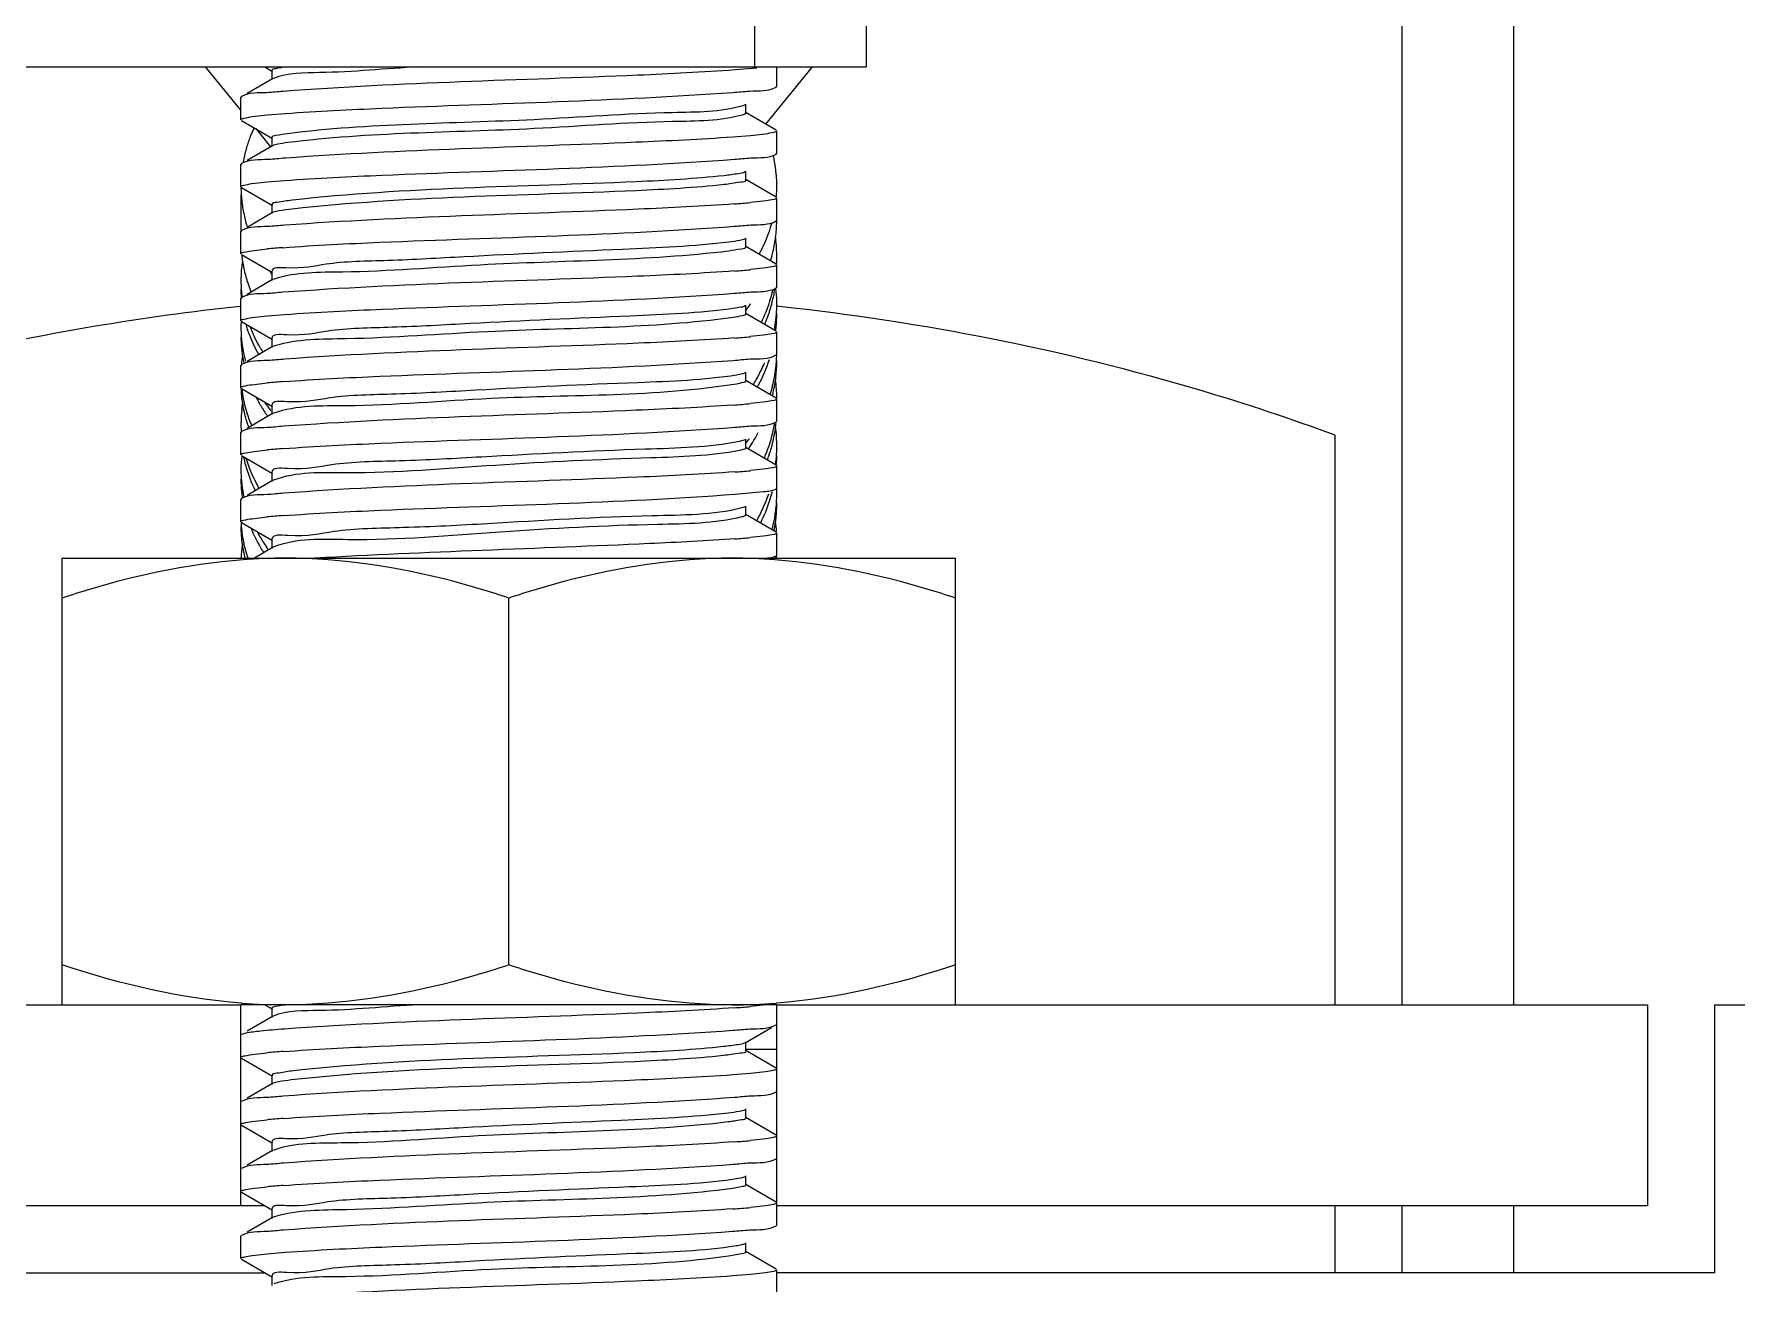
# Model space of a CAD drawing. Extents: x 921423 to 1291758, y 534425 to 1049953.
# Drawn here: x 1129903.1 to 1130076.7, y 865291.4 to 865418.9 of the extents above; entities that cross this region are included whole.
import ezdxf

# ---------------------------------------------------------------- set-up
doc = ezdxf.new("R2010")
doc.units = 0
doc.header["$LTSCALE"] = 1000
doc.header["$MEASUREMENT"] = 0
doc.layers.add('02___PRT_ALL_AXES', color=7, linetype='Continuous')
doc.layers.add('03___PRT_ALL_CURVES', color=7, linetype='Continuous')

msp = doc.modelspace()

# ---------------------------------------------------------------- linework, layer by layer
at = {"color": 7, "linetype": 'Continuous'}
for p, q in [((1130042.54, 865319.91), (1130042.54, 866811.12)), ((1130053.92, 866719.49), (1130053.92, 865319.91)), ((1129976.51, 866690.45), (1129976.51, 865415.53)), ((1129987.9, 866690.45), (1129987.9, 865415.53)), ((1129783, 865415.53), (1129987.9, 865415.53)), ((1129920.52, 865415.53), (1129924.15, 865411.08)), ((1129926.59, 865415.53), (1129927.38, 865415.07)), ((1129927.31, 865415.15), (1129927.31, 865414.24)), ((1129976.76, 865415.41), (1129974.53, 865415.22)), ((1129977.66, 865409.7), (1129982.42, 865415.53)), ((1129978.79, 865413.56), (1129978.79, 865415.53)), ((1129927.38, 865414.33), (1129924.79, 865412.83)), ((1129927.46, 865414.36), (1129927.38, 865414.33)), ((1129978.73, 865413.48), (1129978.79, 865413.56)), ((1129924.22, 865412.5), (1129924.15, 865412.42)), ((1129924.15, 865410.14), (1129924.15, 865412.42)), ((1129975.56, 865411.65), (1129975.36, 865411.57)), ((1129975.64, 865410.83), (1129975.64, 865411.74)), ((1129924.22, 865410.07), (1129927.38, 865408.24)), ((1129925.3, 865410.46), (1129926.82, 865410.63)), ((1129926.82, 865410.63), (1129928.68, 865410.78)), ((1129978.73, 865409.08), (1129975.56, 865410.91)), ((1129925.66, 865409.24), (1129927.17, 865407.38)), ((1129927.31, 865408.32), (1129927.31, 865407.41)), ((1129976.12, 865408.52), (1129974.29, 865408.37)), ((1129977.65, 865408.69), (1129976.12, 865408.52)), ((1129978.79, 865406.73), (1129978.79, 865409.01)), ((1129927.38, 865407.5), (1129924.79, 865406)), ((1129978.73, 865406.65), (1129978.79, 865406.73)), ((1129924.22, 865405.67), (1129924.15, 865405.59)), ((1129924.15, 865403.31), (1129924.15, 865405.59)), ((1129978.73, 865402.25), (1129975.56, 865404.08)), ((1129975.64, 865404), (1129975.64, 865404.91)), ((1129924.15, 865402.48), (1129924.15, 865398.84)), ((1129924.22, 865403.24), (1129927.38, 865401.41)), ((1129925.26, 865403.63), (1129926.82, 865403.8)), ((1129926.82, 865403.8), (1129928.62, 865403.95)), ((1129927.38, 865400.67), (1129924.79, 865399.17)), ((1129927.31, 865401.49), (1129927.31, 865400.58)), ((1129977.71, 865401.87), (1129976.11, 865401.69)), ((1129978.79, 865399.9), (1129978.79, 865402.18)), ((1129978.73, 865399.82), (1129978.79, 865399.9)), ((1129924.22, 865398.84), (1129924.15, 865398.76)), ((1129924.15, 865396.48), (1129924.15, 865398.76)), ((1129978.73, 865395.42), (1129975.56, 865397.25)), ((1129975.64, 865397.17), (1129975.64, 865398.08)), ((1129924.22, 865396.41), (1129927.38, 865394.58)), ((1129925.24, 865396.79), (1129926.84, 865396.97)), ((1129978.27, 865396.16), (1129978.28, 865396.21)), ((1129927.38, 865393.84), (1129924.79, 865392.34)), ((1129927.31, 865394.66), (1129927.31, 865393.75)), ((1129927.53, 865393.9), (1129927.38, 865393.84)), ((1129977.69, 865395.04), (1129976.1, 865394.86)), ((1129978.79, 865393.07), (1129978.79, 865395.35)), ((1129924.22, 865392.01), (1129924.15, 865391.93)), ((1129924.15, 865389.65), (1129924.15, 865391.93)), ((1129978.73, 865392.99), (1129978.79, 865393.07)), ((1129926.83, 865390.14), (1129928.64, 865390.29)), ((1129978.73, 865388.59), (1129975.56, 865390.42)), ((1129975.64, 865390.34), (1129975.64, 865391.25)), ((1129924.22, 865389.58), (1129927.38, 865387.75)), ((1129925.3, 865389.97), (1129926.83, 865390.14)), ((1129978.79, 865386.24), (1129978.79, 865388.52)), ((1129927.38, 865387.01), (1129924.79, 865385.51)), ((1129927.31, 865387.83), (1129927.31, 865386.92)), ((1129927.53, 865387.07), (1129927.38, 865387.01)), ((1129977.69, 865388.21), (1129976.1, 865388.03)), ((1129924.22, 865385.18), (1129924.15, 865385.1)), ((1129924.15, 865382.82), (1129924.15, 865385.1)), ((1129978.73, 865386.16), (1129978.79, 865386.24)), ((1129925.25, 865383.13), (1129926.84, 865383.31)), ((1129978.73, 865381.76), (1129975.56, 865383.59)), ((1129975.64, 865383.51), (1129975.64, 865384.42)), ((1129924.22, 865382.75), (1129927.38, 865380.92)), ((1129978.25, 865382.56), (1129978.24, 865382.51)), ((1129978.79, 865379.41), (1129978.79, 865381.69)), ((1129927.38, 865380.18), (1129924.79, 865378.68)), ((1129927.31, 865381), (1129927.31, 865380.09)), ((1129927.47, 865380.22), (1129927.38, 865380.18)), ((1129977.66, 865381.37), (1129976.11, 865381.2)), ((1129924.22, 865378.35), (1129924.15, 865378.27)), ((1129924.15, 865375.99), (1129924.15, 865378.27)), ((1129924.82, 865379.1), (1129924.83, 865379.05)), ((1129978.73, 865379.33), (1129978.79, 865379.41)), ((1129925.25, 865376.3), (1129926.83, 865376.48)), ((1129975.56, 865377.5), (1129975, 865377.34)), ((1129978.73, 865374.93), (1129975.56, 865376.76)), ((1129975.64, 865376.68), (1129975.64, 865377.59)), ((1129924.22, 865375.92), (1129927.38, 865374.09)), ((1129977.95, 865375.8), (1129977.97, 865375.85)), ((1129978.79, 865372.58), (1129978.79, 865374.86)), ((1129927.38, 865373.35), (1129924.79, 865371.85)), ((1129927.31, 865374.17), (1129927.31, 865373.26)), ((1129927.47, 865373.39), (1129927.38, 865373.35)), ((1129977.7, 865374.55), (1129976.1, 865374.37)), ((1129924.22, 865371.52), (1129924.15, 865371.44)), ((1129924.15, 865369.16), (1129924.15, 865371.44)), ((1129978.73, 865372.5), (1129978.79, 865372.58)), ((1129925.25, 865369.47), (1129926.84, 865369.65)), ((1129975.56, 865370.67), (1129975.24, 865370.56)), ((1129978.73, 865368.1), (1129975.56, 865369.93)), ((1129975.64, 865369.85), (1129975.64, 865370.76)), ((1129924.22, 865369.09), (1129927.38, 865367.26)), ((1129977.71, 865367.72), (1129976.1, 865367.54)), ((1129978.79, 865365.75), (1129978.79, 865368.03)), ((1129927.38, 865366.52), (1129925.52, 865365.44)), ((1129927.31, 865367.34), (1129927.31, 865366.43)), ((1129927.45, 865366.55), (1129927.38, 865366.52)), ((1129924.86, 865365.43), (1129924.85, 865365.48)), ((1129978.73, 865365.68), (1129978.79, 865365.75)), ((1129823.98, 865319.91), (1129924.15, 865319.91)), ((1129924.15, 865299.42), (1129924.15, 865319.91)), ((1129926.59, 865319.91), (1129927.38, 865319.45)), ((1129927.31, 865319.53), (1129927.31, 865318.62)), ((1129977.69, 865319.91), (1129976.1, 865319.73)), ((1129978.79, 865297.45), (1129978.79, 865319.91)), ((1129978.79, 865319.91), (1130067.58, 865319.91)), ((1130067.58, 865319.91), (1130067.58, 865299.42)), ((1130074.41, 865319.91), (1130074.41, 865292.59)), ((1130074.41, 865319.91), (1130160.92, 865319.91)), ((1129927.38, 865318.71), (1129924.79, 865317.21)), ((1129927.44, 865318.74), (1129927.38, 865318.71)), ((1129975.56, 865316.03), (1129978.26, 865317.59)), ((1129924.64, 865317.01), (1129924.22, 865316.88)), ((1129975.64, 865315.21), (1129975.64, 865316.12)), ((1129924.22, 865314.45), (1129927.38, 865312.62)), ((1129925.25, 865314.83), (1129926.84, 865315.01)), ((1129978.73, 865313.46), (1129975.56, 865315.29)), ((1129927.31, 865312.7), (1129927.31, 865311.79)), ((1129976.11, 865312.9), (1129974.3, 865312.75)), ((1129977.65, 865313.07), (1129976.11, 865312.9)), ((1129927.38, 865311.88), (1129924.79, 865310.38)), ((1129975.64, 865308.38), (1129975.64, 865309.29)), ((1129924.22, 865307.62), (1129927.38, 865305.79)), ((1129925.25, 865308), (1129926.84, 865308.18)), ((1129978.73, 865306.63), (1129975.56, 865308.46)), ((1129927.31, 865305.87), (1129927.31, 865304.96)), ((1129977.7, 865306.25), (1129976.1, 865306.07)), ((1129927.38, 865305.05), (1129924.79, 865303.55)), ((1129927.51, 865305.1), (1129927.38, 865305.05)), ((1129978.73, 865299.8), (1129975.56, 865301.63)), ((1129975.64, 865301.55), (1129975.64, 865302.46)), ((1129924.22, 865300.79), (1129927.38, 865298.96)), ((1129925.23, 865301.17), (1129926.83, 865301.35)), ((1129926.59, 865299.42), (1129833.09, 865299.42)), ((1129927.38, 865298.22), (1129924.79, 865296.72)), ((1129927.31, 865299.04), (1129927.31, 865298.13)), ((1129927.54, 865298.29), (1129927.38, 865298.22)), ((1129977.68, 865299.42), (1129976.12, 865299.24)), ((1130067.58, 865299.42), (1129978.79, 865299.42)), ((1130042.54, 865292.59), (1130042.54, 865299.42)), ((1130053.92, 865299.42), (1130053.92, 865292.59)), ((1129978.73, 865297.38), (1129978.79, 865297.45)), ((1129924.22, 865296.39), (1129924.15, 865296.31)), ((1129924.15, 865294.04), (1129924.15, 865296.31)), ((1129978.73, 865292.97), (1129975.56, 865294.8)), ((1129975.64, 865294.72), (1129975.64, 865295.63)), ((1129924.22, 865293.96), (1129927.38, 865292.13)), ((1129925.29, 865294.35), (1129926.83, 865294.52)), ((1129926.83, 865294.52), (1129928.65, 865294.67)), ((1129846.75, 865292.59), (1129926.59, 865292.59)), ((1129927.31, 865292.21), (1129927.31, 865291.3)), ((1129976.12, 865292.41), (1129974.27, 865292.26)), ((1129977.65, 865292.58), (1129976.12, 865292.41)), ((1129978.79, 865181.03), (1129978.79, 865292.9)), ((1129978.79, 865292.9), (1129978.79, 865292.88)), ((1130074.41, 865292.59), (1129978.79, 865292.59))]:
    msp.add_line(p, q, dxfattribs=at)
for centre, radius, start, end in [((1129967.88, 865492.3), 90.98, 274.1625, 275.1926), ((1129963.93, 865400.07), 14.86, 352.4752, 359.0333), ((1129963.61, 865400.12), 15.18, 347.7321, 350.5272), ((1129963.74, 865400.09), 15.05, 350.5288, 352.4817), ((1129963.84, 865396.19), 14.95, 5.5867, 7.5152), ((1129963.99, 865396.2), 14.8, 0.0085, 5.591), ((1129936.94, 865393.77), 12.78, 171.1943, 174.4746), ((1129936.95, 865397.67), 12.79, 185.9675, 188.8113), ((1129937.21, 865397.71), 13.06, 188.8281, 195.331), ((1129935.04, 865306.68), 90.66, 94.1761, 95.1891), ((1129963.23, 865400.21), 15.58, 343.4588, 344.9212), ((1129963.37, 865400.17), 15.43, 345.1133, 345.7847), ((1129963.47, 865400.15), 15.33, 345.7837, 347.7331), ((1129964.05, 865396.2), 14.74, 356.9716, 359.9979), ((1129936.7, 865393.79), 12.55, 177.8021, 181.7425), ((1129936.8, 865393.78), 12.65, 174.4759, 177.8), ((1129937.46, 865397.78), 13.32, 195.318, 196.4116), ((1129937.61, 865397.82), 13.48, 196.4128, 198.1116), ((1129967.88, 865485.38), 90.9, 274.1699, 275.1881), ((1129936.73, 865392.82), 12.58, 180.0033, 183.6996), ((1129936.77, 865393.79), 12.62, 181.7436, 184.338), ((1129936.88, 865393.8), 12.73, 184.3402, 187.6936), ((1129937.73, 865397.86), 13.61, 198.1097, 198.551), ((1129937.95, 865397.94), 13.83, 198.5585, 201.583), ((1129938.21, 865398.04), 14.11, 201.5769, 202.6383), ((1129963.22, 865396.35), 15.59, 342.5052, 345.7777), ((1129963.55, 865395.3), 15.24, 345.7898, 350.7611), ((1129963.44, 865396.29), 15.36, 345.7846, 346.7864), ((1129963.97, 865391.37), 14.82, 0.7616, 6.0339), ((1129959.95, 865401.88), 19.27, 324.5327, 324.9952), ((1129960.22, 865401.69), 18.94, 324.9904, 327.0879), ((1129962.44, 865396.61), 16.41, 334.2547, 342.4542), ((1129962.64, 865395.58), 16.2, 338.2349, 340.873), ((1129962.84, 865395.5), 15.98, 340.8783, 341.2541), ((1129962.95, 865395.47), 15.87, 341.2531, 342.5115), ((1129963.22, 865395.38), 15.59, 342.506, 345.7895), ((1129963.94, 865391.38), 14.85, 354.8019, 356.2921), ((1129964, 865391.37), 14.79, 356.2922, 357.6444), ((1129964.06, 865391.37), 14.73, 357.6439, 359.9988), ((1129964.09, 865391.37), 14.7, 0.0001, 0.7539), ((1129964.08, 865390.41), 14.71, 358.5036, 359.9996), ((1129936.72, 865388.96), 12.57, 177.162, 179.9982), ((1129936.74, 865388.96), 12.59, 180.0047, 184.3389), ((1129937.48, 865392.96), 13.34, 195.7874, 196.4007), ((1129938.74, 865394.4), 14.69, 201.5943, 209.7081), ((1129962.38, 865395.68), 16.47, 337.2245, 338.2392), ((1129963.68, 865391.41), 15.12, 349.8041, 350.6306), ((1129963.8, 865391.39), 14.99, 350.6267, 354.7969), ((1129963.94, 865390.41), 14.85, 353.2734, 358.4962), ((1129936.72, 865387.99), 12.57, 180.0021, 183.0662), ((1129936.83, 865388), 12.68, 183.0678, 186.3879), ((1129936.88, 865388.97), 12.73, 184.3386, 187.3944), ((1129937.03, 865388.99), 12.88, 187.3961, 190.684), ((1129939.41, 865394.77), 15.46, 209.652, 210.4109), ((1129939.53, 865394.84), 15.59, 210.4104, 210.8075), ((1129939.64, 865394.9), 15.72, 210.808, 211.5407), ((1129928.09, 865385.37), 1.79, 106.8555, 108.2882), ((1129967.88, 865478.58), 90.93, 274.1689, 275.188), ((1129936.93, 865384.11), 12.78, 171.1716, 174.9793), ((1129936.95, 865388.01), 12.8, 186.3871, 188.7894), ((1129937.1, 865388.03), 12.95, 188.7917, 192.0123), ((1129937.26, 865389.03), 13.12, 190.6909, 195.4373), ((1129939.81, 865395.01), 15.92, 211.5412, 212.5196), ((1129961.91, 865392.02), 16.99, 332.2352, 337.0979), ((1129963.83, 865386.56), 14.96, 350.6334, 356.2824), ((1129963.97, 865385.58), 14.82, 353.7483, 359.9894), ((1129964.01, 865386.54), 14.78, 356.2918, 358.518), ((1129935.1, 865292.37), 91.31, 94.1572, 95.1878), ((1129960.85, 865392.6), 18.2, 328.6751, 329.1904), ((1129961.03, 865392.49), 17.99, 329.189, 330.4141), ((1129961.19, 865392.39), 17.8, 330.4156, 330.7655), ((1129961.38, 865392.29), 17.59, 330.7632, 332.2518), ((1129963.58, 865386.6), 15.21, 347.2173, 350.0072), ((1129963.68, 865386.58), 15.11, 350.0099, 350.6402), ((1129963.76, 865385.6), 15.04, 350.9283, 352.3086), ((1129963.83, 865385.59), 14.97, 352.3086, 353.7538), ((1129963.95, 865381.71), 14.84, 0.2318, 7.3441), ((1129936.87, 865383.17), 12.72, 181.9053, 188.7272), ((1129937.16, 865384.18), 13.01, 186.6796, 195.3979), ((1129939.19, 865388.85), 15.2, 207.476, 209.9418), ((1129961.38, 865391.32), 17.58, 331.3047, 331.7277), ((1129961.47, 865391.27), 17.48, 331.7277, 332.1757), ((1129963.17, 865386.7), 15.63, 343.0254, 344.4467), ((1129963.35, 865386.66), 15.46, 344.6375, 345.7802), ((1129963.45, 865386.63), 15.34, 345.7802, 347.219), ((1129963.59, 865385.63), 15.2, 346.482, 350.9218), ((1129936.78, 865379.3), 12.62, 174.0846, 179.9902), ((1129936.95, 865379.28), 12.8, 171.1011, 174.0875), ((1129937.1, 865383.21), 12.95, 188.7218, 191.9952), ((1129937.29, 865383.25), 13.15, 191.9963, 195.227), ((1129937.41, 865383.28), 13.27, 195.223, 195.6267), ((1129937.59, 865384.29), 13.45, 195.3841, 198.6767), ((1129937.8, 865384.36), 13.68, 198.6693, 199.1095), ((1129938.02, 865384.44), 13.91, 199.1171, 202.1251), ((1129939.84, 865389.23), 15.96, 209.9616, 214.4126), ((1129940.52, 865390.66), 16.78, 213.9401, 216.9886), ((1129940.43, 865389.62), 16.66, 214.3906, 215.6367), ((1129940.9, 865390.93), 17.24, 216.977, 217.4109), ((1129927.91, 865379.07), 1.23, 109.1477, 110.909), ((1129967.69, 865474), 93.18, 274.1026, 275.1855), ((1129936.74, 865379.3), 12.59, 180.0044, 184.1921), ((1129937.47, 865383.29), 13.33, 195.627, 196.3952), ((1129937.62, 865383.34), 13.48, 196.3975, 198.3264), ((1129937.82, 865383.41), 13.7, 198.5278, 199.6787), ((1129938.28, 865384.55), 14.19, 202.1188, 203.1178), ((1129960.87, 865386.78), 18.16, 326.2877, 331.9863), ((1129962.86, 865381.96), 15.96, 336.721, 346.4127), ((1129963.61, 865380.8), 15.19, 346.1094, 352.5037), ((1129963.58, 865381.77), 15.22, 346.4834, 350.2391), ((1129963.84, 865380.76), 14.95, 352.5186, 354.2223), ((1129963.88, 865376.87), 14.92, 3.9356, 7.5536), ((1129935.12, 865285.23), 91.62, 94.1444, 95.1905), ((1129959.91, 865388.38), 19.32, 324.2299, 325.013), ((1129960.14, 865388.22), 19.05, 325.012, 326.2496), ((1129960.26, 865387.17), 18.89, 325.9088, 326.3209), ((1129963.1, 865380.93), 15.72, 342.5217, 343.624), ((1129963.19, 865380.9), 15.62, 343.6248, 344.0054), ((1129963.31, 865380.87), 15.5, 344.0036, 345.7125), ((1129963.42, 865380.84), 15.38, 345.7143, 346.12), ((1129964.01, 865376.88), 14.78, 1.0879, 3.9333), ((1129964, 865376.89), 14.79, 356.2925, 357.9692), ((1129964.07, 865376.88), 14.72, 357.9689, 359.9992), ((1129964.09, 865376.88), 14.7, 0.0002, 1.0862), ((1129936.79, 865374.47), 12.64, 173.6889, 179.7273), ((1129937.29, 865378.42), 13.14, 191.7184, 195.3481), ((1129937.46, 865378.46), 13.32, 195.3438, 196.408), ((1129962.75, 865381.05), 16.08, 339.7839, 340.9534), ((1129962.94, 865380.98), 15.88, 341.1397, 342.5212), ((1129963.89, 865376.89), 14.9, 352.7821, 356.2896), ((1129964.03, 865375.92), 14.76, 356.1809, 359.9964), ((1129936.68, 865374.47), 12.53, 179.7378, 180), ((1129936.73, 865374.47), 12.58, 180.0032, 183.6786), ((1129936.71, 865373.5), 12.56, 180.0016, 182.6734), ((1129936.88, 865373.51), 12.73, 182.6837, 188.5616), ((1129936.8, 865374.47), 12.65, 183.6765, 184.3365), ((1129936.87, 865374.48), 12.72, 184.3385, 186.9958), ((1129937.07, 865374.51), 12.92, 187.0066, 192.5881), ((1129967.89, 865464.79), 90.8, 274.1723, 275.1889), ((1129962.16, 865377.41), 16.71, 331.918, 341.0817), ((1129962.39, 865376.34), 16.46, 333.6296, 342.4403), ((1129963.22, 865376.06), 15.59, 342.501, 345.8125), ((1129963.9, 865372.06), 14.89, 353.1592, 356.2897), ((1129964.04, 865372.05), 14.75, 356.2901, 359.9967), ((1129964.05, 865371.09), 14.74, 356.85, 359.9977), ((1129964.08, 865372.05), 14.72, 0.0006, 1.7639), ((1129935.08, 865278.9), 91.12, 94.1637, 95.1876), ((1129961.32, 865377.84), 17.66, 330.924, 331.3989), ((1129961.42, 865377.78), 17.53, 331.3988, 331.979), ((1129963.54, 865372.12), 15.25, 345.814, 350.3352), ((1129963.69, 865372.09), 15.1, 350.3429, 350.615), ((1129963.76, 865372.08), 15.03, 350.6133, 353.1593), ((1129963.83, 865371.11), 14.96, 352.4925, 354.0117), ((1129963.93, 865371.1), 14.86, 354.0106, 356.8495), ((1129936.83, 865368.68), 12.68, 180.0224, 188.3054), ((1129936.78, 865369.64), 12.63, 182.5422, 184.337), ((1129937.02, 865369.67), 12.87, 184.3637, 192.581), ((1129938.83, 865374.17), 14.79, 202.7821, 209.8245), ((1129939.24, 865375.35), 15.25, 208.22, 209.8017), ((1129939.88, 865375.73), 16, 209.8319, 214.8393), ((1129963.7, 865371.12), 15.09, 349.0663, 352.4892), ((1129963.88, 865367.21), 14.91, 3.5343, 7.5279), ((1129936.89, 865364.8), 12.74, 170.9673, 177.1093), ((1129936.99, 865368.7), 12.84, 188.2938, 188.5815), ((1129937.08, 865368.71), 12.93, 188.5849, 191.5766), ((1129937.26, 865368.75), 13.11, 191.5777, 194.635), ((1129937.31, 865369.73), 13.17, 192.5677, 195.3634), ((1129937.43, 865369.76), 13.29, 195.3605, 195.9051), ((1129937.62, 865369.82), 13.49, 195.9111, 198.7666), ((1129939.48, 865374.53), 15.54, 209.7823, 211.0183), ((1129939.64, 865374.62), 15.73, 211.0166, 211.4116), ((1129939.75, 865374.69), 15.86, 211.412, 212.1111), ((1129939.93, 865374.8), 16.06, 212.1118, 213.1491), ((1129940.51, 865376.16), 16.77, 214.811, 216.0438), ((1129967.96, 865457.13), 89.96, 274.1985, 275.1888), ((1129963.84, 865367.24), 14.95, 353.0516, 353.6505), ((1129964.01, 865366.26), 14.78, 356.8051, 357.7036), ((1129967.85, 865410.66), 91.3, 274.1576, 275.1877), ((1129935.06, 865224.45), 90.94, 94.1684, 95.1881), ((1129935.06, 865217.65), 90.91, 94.1694, 95.1882), ((1129967.91, 865396.33), 90.63, 274.177, 275.189), ((1129935.08, 865210.66), 91.07, 94.16, 95.1924), ((1129928.13, 865296.45), 1.93, 106.4425, 107.811), ((1129967.66, 865392.33), 93.47, 274.0874, 275.1914)]:
    msp.add_arc(centre, radius, start, end, dxfattribs=at)
for points, knots in [([(1129928.71, 865415.53), (1129928.36, 865415.48), (1129928, 865415.38), (1129927.31, 865415.29), (1129927.31, 865415.15)], [0, 0, 0, 0, 0.727016, 1, 1, 1, 1]), ([(1129942.28, 865415.53), (1129938.91, 865415.36), (1129934.05, 865414.84), (1129928.93, 865414.96), (1129927.46, 865414.36)], [0, 0, 0, 0, 0.680124, 1, 1, 1, 1]), ([(1129974.53, 865415.22), (1129971.23, 865414.98), (1129955.87, 865414.23), (1129940.49, 865413.93), (1129928.45, 865413.04)], [0, 0, 0, 0, 0.214706, 1, 1, 1, 1]), ([(1129928.45, 865413.04), (1129927.9, 865413), (1129926.51, 865412.82), (1129924.97, 865412.93), (1129924.22, 865412.5)], [0, 0, 0, 0, 0.38831, 1, 1, 1, 1]), ([(1129928.68, 865410.78), (1129931.96, 865411.02), (1129947.17, 865411.76), (1129962.39, 865412.07), (1129974.29, 865412.93)], [0, 0, 0, 0, 0.216327, 1, 1, 1, 1]), ([(1129974.29, 865412.93), (1129974.87, 865412.97), (1129976.33, 865413.15), (1129977.94, 865413.03), (1129978.73, 865413.48)], [0, 0, 0, 0, 0.388887, 1, 1, 1, 1]), ([(1129975.36, 865411.57), (1129973.05, 865410.89), (1129965.8, 865410.96), (1129950.42, 865409.71), (1129937.23, 865409.77), (1129928.9, 865408.72)], [0, 0, 0, 0, 0.155236, 0.459038, 1, 1, 1, 1]), ([(1129924.15, 865410.14), (1129924.15, 865410.25), (1129924.71, 865410.34), (1129925.01, 865410.42), (1129925.3, 865410.46)], [0, 0, 0, 0, 0.273886, 1, 1, 1, 1]), ([(1129975.36, 865410.66), (1129973.05, 865409.98), (1129965.8, 865410.05), (1129950.42, 865408.79), (1129937.23, 865408.86), (1129928.9, 865407.81)], [0, 0, 0, 0, 0.155236, 0.459038, 1, 1, 1, 1]), ([(1129975.64, 865410.83), (1129975.64, 865410.79), (1129975.53, 865410.71), (1129975.43, 865410.68), (1129975.36, 865410.66)], [0, 0, 0, 0, 0.324871, 1, 1, 1, 1]), ([(1129928.9, 865408.72), (1129928.5, 865408.67), (1129928.1, 865408.56), (1129927.31, 865408.47), (1129927.31, 865408.32)], [0, 0, 0, 0, 0.729113, 1, 1, 1, 1]), ([(1129928.9, 865407.81), (1129928.56, 865407.77), (1129928.06, 865407.68), (1129927.54, 865407.59), (1129927.38, 865407.5)], [0, 0, 0, 0, 0.652278, 1, 1, 1, 1]), ([(1129974.29, 865408.37), (1129971.01, 865408.14), (1129955.81, 865407.4), (1129940.58, 865407.09), (1129928.68, 865406.23)], [0, 0, 0, 0, 0.215967, 1, 1, 1, 1]), ([(1129978.79, 865409.01), (1129978.79, 865408.9), (1129978.23, 865408.81), (1129977.94, 865408.73), (1129977.65, 865408.69)], [0, 0, 0, 0, 0.273998, 1, 1, 1, 1]), ([(1129928.68, 865406.23), (1129928.1, 865406.18), (1129926.63, 865406), (1129925.01, 865406.12), (1129924.22, 865405.67)], [0, 0, 0, 0, 0.38897, 1, 1, 1, 1]), ([(1129928.62, 865403.95), (1129931.93, 865404.19), (1129947.22, 865404.93), (1129962.52, 865405.23), (1129974.48, 865406.11)], [0, 0, 0, 0, 0.216628, 1, 1, 1, 1]), ([(1129974.48, 865406.11), (1129975.03, 865406.15), (1129976.43, 865406.33), (1129977.97, 865406.22), (1129978.73, 865406.65)], [0, 0, 0, 0, 0.388384, 1, 1, 1, 1]), ([(1129973.44, 865404.44), (1129970.45, 865404.12), (1129955.75, 865403.3), (1129941, 865403.24), (1129929.36, 865401.94)], [0, 0, 0, 0, 0.204219, 1, 1, 1, 1]), ([(1129975.56, 865404.82), (1129975.35, 865404.7), (1129974.61, 865404.6), (1129973.91, 865404.49), (1129973.44, 865404.44)], [0, 0, 0, 0, 0.33615, 1, 1, 1, 1]), ([(1129924.15, 865403.31), (1129924.15, 865403.42), (1129924.7, 865403.51), (1129924.98, 865403.59), (1129925.26, 865403.63)], [0, 0, 0, 0, 0.274399, 1, 1, 1, 1]), ([(1129973.44, 865403.53), (1129970.45, 865403.21), (1129955.75, 865402.39), (1129941, 865402.33), (1129929.36, 865401.03)], [0, 0, 0, 0, 0.204219, 1, 1, 1, 1]), ([(1129975.64, 865404), (1129975.64, 865403.8), (1129974.51, 865403.75), (1129973.99, 865403.59), (1129973.44, 865403.53)], [0, 0, 0, 0, 0.266706, 1, 1, 1, 1]), ([(1129929.36, 865401.94), (1129928.84, 865401.89), (1129928.35, 865401.74), (1129927.31, 865401.68), (1129927.31, 865401.49)], [0, 0, 0, 0, 0.732541, 1, 1, 1, 1]), ([(1129929.36, 865401.03), (1129928.92, 865400.98), (1129928.26, 865400.88), (1129927.58, 865400.78), (1129927.38, 865400.67)], [0, 0, 0, 0, 0.66143, 1, 1, 1, 1]), ([(1129974.48, 865401.56), (1129971.21, 865401.32), (1129955.92, 865400.57), (1129940.61, 865400.26), (1129928.62, 865399.39)], [0, 0, 0, 0, 0.214468, 1, 1, 1, 1]), ([(1129978.79, 865402.18), (1129978.79, 865402.07), (1129978.26, 865401.98), (1129977.98, 865401.91), (1129977.71, 865401.87)], [0, 0, 0, 0, 0.274998, 1, 1, 1, 1]), ([(1129928.62, 865399.39), (1129928.05, 865399.35), (1129926.6, 865399.17), (1129925, 865399.29), (1129924.22, 865398.84)], [0, 0, 0, 0, 0.388855, 1, 1, 1, 1]), ([(1129928.44, 865397.1), (1129931.73, 865397.35), (1129947.08, 865398.09), (1129962.46, 865398.39), (1129974.49, 865399.28)], [0, 0, 0, 0, 0.214919, 1, 1, 1, 1]), ([(1129974.49, 865399.28), (1129975.04, 865399.32), (1129976.43, 865399.5), (1129977.97, 865399.39), (1129978.73, 865399.82)], [0, 0, 0, 0, 0.388317, 1, 1, 1, 1]), ([(1129973.91, 865397.66), (1129970.31, 865397.23), (1129961.31, 865396.84), (1129949.62, 865396.34), (1129939.76, 865395.75), (1129933.22, 865395.67), (1129930.21, 865394.84), (1129927.31, 865395.15), (1129927.31, 865394.66)], [0, 0, 0, 0, 0.232716, 0.578809, 0.745042, 0.880205, 0.968465, 1, 1, 1, 1]), ([(1129975.56, 865397.99), (1129975.4, 865397.9), (1129974.83, 865397.8), (1129974.28, 865397.71), (1129973.91, 865397.66)], [0, 0, 0, 0, 0.344709, 1, 1, 1, 1]), ([(1129975.64, 865397.17), (1129975.64, 865397.01), (1129974.77, 865396.93), (1129974.34, 865396.81), (1129973.91, 865396.75)], [0, 0, 0, 0, 0.269686, 1, 1, 1, 1]), ([(1129924.15, 865396.48), (1129924.15, 865396.59), (1129924.68, 865396.68), (1129924.97, 865396.75), (1129925.24, 865396.79)], [0, 0, 0, 0, 0.274808, 1, 1, 1, 1]), ([(1129973.91, 865396.75), (1129965.5, 865395.74), (1129952.26, 865395.8), (1129936.93, 865394.48), (1129929.75, 865394.63), (1129927.53, 865393.9)], [0, 0, 0, 0, 0.546858, 0.849007, 1, 1, 1, 1]), ([(1129974.49, 865394.73), (1129971.2, 865394.48), (1129955.84, 865393.74), (1129940.47, 865393.44), (1129928.44, 865392.55)], [0, 0, 0, 0, 0.215082, 1, 1, 1, 1]), ([(1129978.79, 865395.35), (1129978.79, 865395.24), (1129978.25, 865395.15), (1129977.97, 865395.08), (1129977.69, 865395.04)], [0, 0, 0, 0, 0.274679, 1, 1, 1, 1]), ([(1129928.44, 865392.55), (1129927.89, 865392.51), (1129926.5, 865392.33), (1129924.97, 865392.44), (1129924.22, 865392.01)], [0, 0, 0, 0, 0.388296, 1, 1, 1, 1]), ([(1129928.64, 865390.29), (1129931.95, 865390.53), (1129947.23, 865391.27), (1129962.54, 865391.57), (1129974.49, 865392.45)], [0, 0, 0, 0, 0.2168, 1, 1, 1, 1]), ([(1129974.49, 865392.45), (1129975.04, 865392.49), (1129976.43, 865392.67), (1129977.97, 865392.56), (1129978.73, 865392.99)], [0, 0, 0, 0, 0.388325, 1, 1, 1, 1]), ([(1129974.33, 865390.89), (1129970.86, 865390.41), (1129961.91, 865390.06), (1129950.21, 865389.53), (1129940.16, 865388.94), (1129933.42, 865388.87), (1129930.31, 865388), (1129927.31, 865388.34), (1129927.31, 865387.83)], [0, 0, 0, 0, 0.222922, 0.569994, 0.73903, 0.877173, 0.967654, 1, 1, 1, 1]), ([(1129975.56, 865391.16), (1129975.43, 865391.09), (1129975.01, 865391), (1129974.6, 865390.93), (1129974.33, 865390.89)], [0, 0, 0, 0, 0.355402, 1, 1, 1, 1]), ([(1129975.64, 865390.34), (1129975.64, 865390.21), (1129974.99, 865390.11), (1129974.66, 865390.02), (1129974.33, 865389.98)], [0, 0, 0, 0, 0.274235, 1, 1, 1, 1]), ([(1129924.15, 865389.65), (1129924.15, 865389.76), (1129924.71, 865389.85), (1129925.01, 865389.93), (1129925.3, 865389.97)], [0, 0, 0, 0, 0.273881, 1, 1, 1, 1]), ([(1129974.33, 865389.98), (1129966.05, 865388.83), (1129952.78, 865389), (1129937.31, 865387.69), (1129929.92, 865387.8), (1129927.57, 865387.08)], [0, 0, 0, 0, 0.5355, 0.843099, 1, 1, 1, 1]), ([(1129978.79, 865388.52), (1129978.79, 865388.41), (1129978.25, 865388.32), (1129977.97, 865388.25), (1129977.69, 865388.21)], [0, 0, 0, 0, 0.274671, 1, 1, 1, 1]), ([(1129974.49, 865387.9), (1129971.22, 865387.66), (1129955.94, 865386.91), (1129940.63, 865386.6), (1129928.64, 865385.73)], [0, 0, 0, 0, 0.214279, 1, 1, 1, 1]), ([(1129928.64, 865385.73), (1129928.06, 865385.69), (1129926.61, 865385.51), (1129925, 865385.63), (1129924.22, 865385.18)], [0, 0, 0, 0, 0.388859, 1, 1, 1, 1]), ([(1129928.48, 865383.44), (1129931.75, 865383.69), (1129947.05, 865384.43), (1129962.36, 865384.74), (1129974.36, 865385.61)], [0, 0, 0, 0, 0.214719, 1, 1, 1, 1]), ([(1129974.36, 865385.61), (1129974.92, 865385.65), (1129976.36, 865385.84), (1129977.95, 865385.72), (1129978.73, 865386.16)], [0, 0, 0, 0, 0.388703, 1, 1, 1, 1]), ([(1129974.69, 865384.11), (1129971.37, 865383.57), (1129962.48, 865383.29), (1129950.79, 865382.73), (1129940.56, 865382.13), (1129933.62, 865382.06), (1129930.42, 865381.17), (1129927.31, 865381.53), (1129927.31, 865381)], [0, 0, 0, 0, 0.21273, 0.56076, 0.732716, 0.873984, 0.966798, 1, 1, 1, 1]), ([(1129975.56, 865384.33), (1129975.47, 865384.28), (1129975.17, 865384.2), (1129974.88, 865384.14), (1129974.69, 865384.11)], [0, 0, 0, 0, 0.369089, 1, 1, 1, 1]), ([(1129975.64, 865383.51), (1129975.64, 865383.41), (1129975.19, 865383.3), (1129974.93, 865383.24), (1129974.69, 865383.2)], [0, 0, 0, 0, 0.281015, 1, 1, 1, 1]), ([(1129924.15, 865382.82), (1129924.15, 865382.93), (1129924.69, 865383.02), (1129924.98, 865383.1), (1129925.25, 865383.13)], [0, 0, 0, 0, 0.274575, 1, 1, 1, 1]), ([(1129974.69, 865383.2), (1129966.44, 865381.86), (1129952.98, 865382.27), (1129937.43, 865380.78), (1129929.83, 865381.04), (1129927.51, 865380.23)], [0, 0, 0, 0, 0.530505, 0.843834, 1, 1, 1, 1]), ([(1129978.79, 865381.69), (1129978.79, 865381.58), (1129978.24, 865381.49), (1129977.94, 865381.41), (1129977.66, 865381.37)], [0, 0, 0, 0, 0.274084, 1, 1, 1, 1]), ([(1129974.36, 865381.06), (1129971.05, 865380.82), (1129955.76, 865380.07), (1129940.44, 865379.77), (1129928.48, 865378.89)], [0, 0, 0, 0, 0.216209, 1, 1, 1, 1]), ([(1129928.48, 865378.89), (1129927.92, 865378.85), (1129926.52, 865378.67), (1129924.98, 865378.78), (1129924.22, 865378.35)], [0, 0, 0, 0, 0.388402, 1, 1, 1, 1]), ([(1129928.5, 865376.62), (1129931.8, 865376.86), (1129947.13, 865377.61), (1129962.49, 865377.9), (1129974.5, 865378.79)], [0, 0, 0, 0, 0.215551, 1, 1, 1, 1]), ([(1129974.5, 865378.79), (1129975.05, 865378.83), (1129976.44, 865379.01), (1129977.97, 865378.9), (1129978.73, 865379.33)], [0, 0, 0, 0, 0.388301, 1, 1, 1, 1]), ([(1129924.15, 865375.99), (1129924.15, 865376.1), (1129924.69, 865376.19), (1129924.97, 865376.26), (1129925.25, 865376.3)], [0, 0, 0, 0, 0.274717, 1, 1, 1, 1]), ([(1129975, 865377.34), (1129971.83, 865376.72), (1129963.01, 865376.54), (1129951.38, 865375.91), (1129940.96, 865375.32), (1129933.83, 865375.25), (1129930.52, 865374.33), (1129927.31, 865374.72), (1129927.31, 865374.17)], [0, 0, 0, 0, 0.20212, 0.551084, 0.726087, 0.870629, 0.965898, 1, 1, 1, 1]), ([(1129975, 865376.43), (1129972.02, 865375.84), (1129963.67, 865375.63), (1129950.28, 865375.03), (1129937.61, 865373.91), (1129929.8, 865374.28), (1129927.47, 865373.39)], [0, 0, 0, 0, 0.190882, 0.52367, 0.843023, 1, 1, 1, 1]), ([(1129975.64, 865376.68), (1129975.64, 865376.61), (1129975.35, 865376.5), (1129975.16, 865376.46), (1129975, 865376.43)], [0, 0, 0, 0, 0.291618, 1, 1, 1, 1]), ([(1129978.79, 865374.86), (1129978.79, 865374.75), (1129978.26, 865374.66), (1129977.97, 865374.59), (1129977.7, 865374.55)], [0, 0, 0, 0, 0.274756, 1, 1, 1, 1]), ([(1129974.5, 865374.24), (1129971.21, 865374), (1129955.88, 865373.25), (1129940.52, 865372.95), (1129928.5, 865372.06)], [0, 0, 0, 0, 0.214775, 1, 1, 1, 1]), ([(1129928.5, 865372.06), (1129927.94, 865372.02), (1129926.54, 865371.84), (1129924.98, 865371.96), (1129924.22, 865371.52)], [0, 0, 0, 0, 0.388498, 1, 1, 1, 1]), ([(1129928.46, 865369.78), (1129931.77, 865370.03), (1129947.13, 865370.78), (1129962.52, 865371.07), (1129974.55, 865371.97)], [0, 0, 0, 0, 0.215362, 1, 1, 1, 1]), ([(1129974.55, 865371.97), (1129975.51, 865372.04), (1129976.87, 865372.23), (1129978.34, 865372.29), (1129978.73, 865372.5)], [0, 0, 0, 0, 0.686376, 1, 1, 1, 1]), ([(1129924.15, 865369.16), (1129924.15, 865369.27), (1129924.69, 865369.36), (1129924.98, 865369.44), (1129925.25, 865369.47)], [0, 0, 0, 0, 0.274588, 1, 1, 1, 1]), ([(1129975.24, 865370.56), (1129972.27, 865369.82), (1129963.51, 865369.83), (1129951.96, 865369.09), (1129941.36, 865368.51), (1129934.03, 865368.45), (1129930.64, 865367.49), (1129927.31, 865367.91), (1129927.31, 865367.34)], [0, 0, 0, 0, 0.191074, 0.540946, 0.719128, 0.867105, 0.964953, 1, 1, 1, 1]), ([(1129975.24, 865369.65), (1129972.44, 865368.95), (1129964.12, 865368.91), (1129950.7, 865368.21), (1129937.83, 865367.03), (1129929.79, 865367.52), (1129927.45, 865366.55)], [0, 0, 0, 0, 0.18093, 0.515468, 0.841176, 1, 1, 1, 1]), ([(1129975.64, 865369.85), (1129975.64, 865369.8), (1129975.47, 865369.71), (1129975.34, 865369.68), (1129975.24, 865369.65)], [0, 0, 0, 0, 0.309222, 1, 1, 1, 1]), ([(1129978.79, 865368.03), (1129978.79, 865367.92), (1129978.26, 865367.83), (1129977.98, 865367.76), (1129977.71, 865367.72)], [0, 0, 0, 0, 0.274936, 1, 1, 1, 1]), ([(1129974.55, 865367.41), (1129971.64, 865367.2), (1129957.36, 865366.49), (1129943.06, 865366.09), (1129931.7, 865365.44)], [0, 0, 0, 0, 0.204182, 1, 1, 1, 1]), ([(1129977.68, 865365.44), (1129977.91, 865365.47), (1129978.26, 865365.53), (1129978.62, 865365.61), (1129978.73, 865365.68)], [0, 0, 0, 0, 0.643107, 1, 1, 1, 1]), ([(1129928.71, 865319.91), (1129928.36, 865319.86), (1129928, 865319.76), (1129927.31, 865319.67), (1129927.31, 865319.53)], [0, 0, 0, 0, 0.727114, 1, 1, 1, 1]), ([(1129942.27, 865319.91), (1129938.89, 865319.74), (1129934.04, 865319.19), (1129928.89, 865319.35), (1129927.44, 865318.74)], [0, 0, 0, 0, 0.682292, 1, 1, 1, 1]), ([(1129974.47, 865319.6), (1129971.19, 865319.36), (1129955.89, 865318.61), (1129940.58, 865318.3), (1129928.59, 865317.43)], [0, 0, 0, 0, 0.214714, 1, 1, 1, 1]), ([(1129928.59, 865317.43), (1129927.77, 865317.37), (1129926.45, 865317.26), (1129925.13, 865317.11), (1129924.64, 865317.01)], [0, 0, 0, 0, 0.619172, 1, 1, 1, 1]), ([(1129928.45, 865315.14), (1129931.72, 865315.38), (1129947.01, 865316.13), (1129962.31, 865316.44), (1129974.3, 865317.31)], [0, 0, 0, 0, 0.21429, 1, 1, 1, 1]), ([(1129974.3, 865317.31), (1129974.88, 865317.35), (1129976.33, 865317.54), (1129977.94, 865317.41), (1129978.73, 865317.87)], [0, 0, 0, 0, 0.388851, 1, 1, 1, 1]), ([(1129973.36, 865315.64), (1129970.34, 865315.32), (1129955.64, 865314.5), (1129940.89, 865314.47), (1129929.28, 865313.15)], [0, 0, 0, 0, 0.206066, 1, 1, 1, 1]), ([(1129975.56, 865316.03), (1129975.35, 865315.91), (1129974.58, 865315.81), (1129973.85, 865315.7), (1129973.36, 865315.64)], [0, 0, 0, 0, 0.334937, 1, 1, 1, 1]), ([(1129924.19, 865314.59), (1129924.3, 865314.66), (1129924.66, 865314.74), (1129925.01, 865314.8), (1129925.25, 865314.83)], [0, 0, 0, 0, 0.343399, 1, 1, 1, 1]), ([(1129973.36, 865314.73), (1129970.34, 865314.41), (1129955.64, 865313.59), (1129940.89, 865313.55), (1129929.28, 865312.24)], [0, 0, 0, 0, 0.206066, 1, 1, 1, 1]), ([(1129975.64, 865315.21), (1129975.64, 865315), (1129974.47, 865314.96), (1129973.93, 865314.79), (1129973.36, 865314.73)], [0, 0, 0, 0, 0.266311, 1, 1, 1, 1]), ([(1129929.28, 865313.15), (1129928.79, 865313.09), (1129928.31, 865312.95), (1129927.31, 865312.89), (1129927.31, 865312.7)], [0, 0, 0, 0, 0.732092, 1, 1, 1, 1]), ([(1129929.28, 865312.24), (1129928.86, 865312.19), (1129928.23, 865312.09), (1129927.57, 865311.99), (1129927.38, 865311.88)], [0, 0, 0, 0, 0.660111, 1, 1, 1, 1]), ([(1129974.3, 865312.75), (1129970.99, 865312.52), (1129955.71, 865311.77), (1129940.4, 865311.47), (1129928.45, 865310.59)], [0, 0, 0, 0, 0.216791, 1, 1, 1, 1]), ([(1129978.79, 865313.39), (1129978.79, 865313.28), (1129978.23, 865313.19), (1129977.94, 865313.11), (1129977.65, 865313.07)], [0, 0, 0, 0, 0.273913, 1, 1, 1, 1]), ([(1129928.45, 865310.59), (1129927.9, 865310.55), (1129926.51, 865310.37), (1129924.97, 865310.48), (1129924.22, 865310.05)], [0, 0, 0, 0, 0.388335, 1, 1, 1, 1]), ([(1129928.45, 865308.31), (1129931.75, 865308.56), (1129947.1, 865309.31), (1129962.48, 865309.6), (1129974.51, 865310.49)], [0, 0, 0, 0, 0.215098, 1, 1, 1, 1]), ([(1129974.51, 865310.49), (1129975.06, 865310.53), (1129976.44, 865310.71), (1129977.97, 865310.6), (1129978.73, 865311.04)], [0, 0, 0, 0, 0.388284, 1, 1, 1, 1]), ([(1129973.84, 865308.87), (1129970.22, 865308.44), (1129961.22, 865308.04), (1129949.52, 865307.55), (1129939.7, 865306.96), (1129933.19, 865306.88), (1129930.2, 865306.05), (1129927.31, 865306.36), (1129927.31, 865305.87)], [0, 0, 0, 0, 0.234227, 0.580164, 0.745965, 0.88067, 0.968589, 1, 1, 1, 1]), ([(1129975.56, 865309.2), (1129975.39, 865309.1), (1129974.79, 865309), (1129974.22, 865308.91), (1129973.84, 865308.87)], [0, 0, 0, 0, 0.343232, 1, 1, 1, 1]), ([(1129924.15, 865307.7), (1129924.15, 865307.8), (1129924.69, 865307.89), (1129924.97, 865307.97), (1129925.25, 865308)], [0, 0, 0, 0, 0.274682, 1, 1, 1, 1]), ([(1129973.84, 865307.96), (1129965.39, 865306.95), (1129952.12, 865307.03), (1129936.83, 865305.66), (1129929.68, 865305.86), (1129927.51, 865305.1)], [0, 0, 0, 0, 0.549921, 0.851211, 1, 1, 1, 1]), ([(1129975.64, 865308.38), (1129975.64, 865308.21), (1129974.73, 865308.14), (1129974.29, 865308.01), (1129973.84, 865307.96)], [0, 0, 0, 0, 0.269121, 1, 1, 1, 1]), ([(1129974.51, 865305.94), (1129971.21, 865305.7), (1129955.86, 865304.95), (1129940.48, 865304.65), (1129928.45, 865303.76)], [0, 0, 0, 0, 0.214898, 1, 1, 1, 1]), ([(1129978.79, 865306.56), (1129978.79, 865306.45), (1129978.26, 865306.36), (1129977.98, 865306.29), (1129977.7, 865306.25)], [0, 0, 0, 0, 0.274803, 1, 1, 1, 1]), ([(1129928.45, 865303.76), (1129927.9, 865303.72), (1129926.51, 865303.54), (1129924.97, 865303.65), (1129924.22, 865303.22)], [0, 0, 0, 0, 0.388327, 1, 1, 1, 1]), ([(1129928.47, 865301.48), (1129931.74, 865301.73), (1129947.03, 865302.47), (1129962.34, 865302.78), (1129974.33, 865303.65)], [0, 0, 0, 0, 0.214542, 1, 1, 1, 1]), ([(1129974.33, 865303.65), (1129974.9, 865303.69), (1129976.34, 865303.88), (1129977.94, 865303.75), (1129978.73, 865304.21)], [0, 0, 0, 0, 0.388831, 1, 1, 1, 1]), ([(1129974.27, 865302.09), (1129970.78, 865301.62), (1129961.81, 865301.26), (1129950.11, 865300.74), (1129940.1, 865300.15), (1129933.39, 865300.07), (1129930.3, 865299.22), (1129927.31, 865299.55), (1129927.31, 865299.04)], [0, 0, 0, 0, 0.224495, 0.571413, 0.739998, 0.877661, 0.967782, 1, 1, 1, 1]), ([(1129975.56, 865302.37), (1129975.43, 865302.3), (1129974.98, 865302.2), (1129974.55, 865302.13), (1129974.27, 865302.09)], [0, 0, 0, 0, 0.353542, 1, 1, 1, 1]), ([(1129924.15, 865300.87), (1129924.15, 865300.97), (1129924.68, 865301.06), (1129924.96, 865301.13), (1129925.23, 865301.17)], [0, 0, 0, 0, 0.274967, 1, 1, 1, 1]), ([(1129974.27, 865301.18), (1129965.98, 865300.06), (1129952.75, 865300.19), (1129937.3, 865298.92), (1129929.94, 865298.99), (1129927.59, 865298.3)], [0, 0, 0, 0, 0.536061, 0.842785, 1, 1, 1, 1]), ([(1129975.64, 865301.55), (1129975.64, 865301.42), (1129974.96, 865301.32), (1129974.61, 865301.23), (1129974.27, 865301.18)], [0, 0, 0, 0, 0.273392, 1, 1, 1, 1]), ([(1129974.33, 865299.1), (1129971.02, 865298.86), (1129955.73, 865298.11), (1129940.43, 865297.81), (1129928.47, 865296.93)], [0, 0, 0, 0, 0.216545, 1, 1, 1, 1]), ([(1129978.79, 865299.7), (1129978.73, 865299.6), (1129978.28, 865299.54), (1129977.95, 865299.45), (1129977.68, 865299.42)], [0, 0, 0, 0, 0.301777, 1, 1, 1, 1]), ([(1129928.47, 865296.93), (1129927.92, 865296.89), (1129926.52, 865296.71), (1129924.97, 865296.82), (1129924.22, 865296.39)], [0, 0, 0, 0, 0.388405, 1, 1, 1, 1]), ([(1129928.65, 865294.67), (1129931.93, 865294.91), (1129947.14, 865295.65), (1129962.37, 865295.96), (1129974.27, 865296.82)], [0, 0, 0, 0, 0.216013, 1, 1, 1, 1]), ([(1129974.27, 865296.82), (1129974.85, 865296.86), (1129976.31, 865297.04), (1129977.93, 865296.92), (1129978.73, 865297.38)], [0, 0, 0, 0, 0.388954, 1, 1, 1, 1]), ([(1129974.64, 865295.32), (1129971.29, 865294.79), (1129962.39, 865294.49), (1129950.7, 865293.93), (1129940.49, 865293.34), (1129933.59, 865293.27), (1129930.4, 865292.38), (1129927.31, 865292.74), (1129927.31, 865292.21)], [0, 0, 0, 0, 0.214366, 0.562247, 0.733734, 0.874498, 0.966936, 1, 1, 1, 1]), ([(1129975.56, 865295.54), (1129975.46, 865295.49), (1129975.15, 865295.41), (1129974.84, 865295.35), (1129974.64, 865295.32)], [0, 0, 0, 0, 0.366681, 1, 1, 1, 1]), ([(1129975.64, 865294.72), (1129975.64, 865294.62), (1129975.16, 865294.51), (1129974.89, 865294.44), (1129974.64, 865294.4)], [0, 0, 0, 0, 0.279746, 1, 1, 1, 1]), ([(1129924.15, 865294.04), (1129924.15, 865294.14), (1129924.71, 865294.23), (1129925, 865294.31), (1129925.29, 865294.35)], [0, 0, 0, 0, 0.273953, 1, 1, 1, 1]), ([(1129974.64, 865294.4), (1129966.38, 865293.1), (1129952.95, 865293.46), (1129937.41, 865292.01), (1129929.84, 865292.24), (1129927.52, 865291.45)], [0, 0, 0, 0, 0.531437, 0.84384, 1, 1, 1, 1]), ([(1129974.27, 865292.26), (1129970.99, 865292.03), (1129955.78, 865291.29), (1129940.55, 865290.98), (1129928.65, 865290.11)], [0, 0, 0, 0, 0.216278, 1, 1, 1, 1]), ([(1129978.79, 865292.88), (1129978.73, 865292.77), (1129978.27, 865292.7), (1129977.92, 865292.62), (1129977.65, 865292.58)], [0, 0, 0, 0, 0.300332, 1, 1, 1, 1])]:
    msp.add_open_spline(points, degree=3, knots=knots, dxfattribs=at)
for points in [[(1129924.68, 865389.19), (1129924.99, 865388.15), (1129925.42, 865387.14), (1129925.96, 865386.19)], [(1129976.93, 865383.12), (1129977.37, 865383.94), (1129977.74, 865384.8), (1129978.03, 865385.69)], [(1129924.68, 865374.7), (1129924.92, 865373.89), (1129925.23, 865373.1), (1129925.61, 865372.35)], [(1129926.02, 865372.56), (1129925.46, 865373.53), (1129925.01, 865374.56), (1129924.69, 865375.62)]]:
    msp.add_open_spline(points, degree=3, dxfattribs=at)
at = {"layer": '02___PRT_ALL_AXES', "color": 7, "linetype": 'Continuous'}
for p, q in [((1129978.79, 865413.56), (1129978.79, 865415.53)), ((1129924.15, 865410.14), (1129924.15, 865412.42)), ((1129978.79, 865406.73), (1129978.79, 865409.01)), ((1129924.15, 865403.31), (1129924.15, 865405.59)), ((1129924.15, 865402.48), (1129924.15, 865398.84)), ((1129978.79, 865399.9), (1129978.79, 865402.18)), ((1129924.71, 865399.48), (1129924.7, 865399.52)), ((1129924.15, 865396.48), (1129924.15, 865398.76)), ((1129978.79, 865393.07), (1129978.79, 865395.35)), ((1129924.15, 865389.65), (1129924.15, 865391.93)), ((1129978.89, 865391.12), (1129978.8, 865391.13)), ((1129979.08, 865391.1), (1129978.89, 865391.12)), ((1129978.79, 865386.24), (1129978.79, 865388.52)), ((1129924.15, 865382.82), (1129924.15, 865385.1)), ((1129978.79, 865379.41), (1129978.79, 865381.69)), ((1129924.15, 865375.99), (1129924.15, 865378.27)), ((1130035.71, 865319.91), (1130035.71, 865377.98)), ((1129978.79, 865372.58), (1129978.79, 865374.86)), ((1129924.15, 865369.16), (1129924.15, 865371.44)), ((1129978.79, 865365.75), (1129978.79, 865368.03)), ((1129905.94, 865319.91), (1129905.94, 865365.44)), ((1129905.94, 865365.44), (1129997, 865365.44)), ((1129997, 865319.91), (1129997, 865365.44)), ((1129951.47, 865323.97), (1129951.47, 865361.37)), ((1129978.79, 865319.91), (1129924.15, 865319.91)), ((1129924.24, 865320.07), (1129924.17, 865320.08)), ((1129978.77, 865320.08), (1129978.71, 865320.07)), ((1129978.79, 865315.35), (1129975.64, 865315.35)), ((1129978.79, 865297.45), (1129978.79, 865299.42)), ((1130035.71, 865292.59), (1130035.71, 865299.42)), ((1129924.15, 865294.04), (1129924.15, 865296.31)), ((1129978.79, 865292.59), (1129978.79, 865292.9))]:
    msp.add_line(p, q, dxfattribs=at)
for centre, radius, start, end in [((1129939.65, 865402.84), 15.58, 155.4999, 156.2326), ((1129938.84, 865403.16), 14.71, 159.3591, 164.2758), ((1129939.17, 865403.04), 15.07, 158.9725, 159.3758), ((1129939.4, 865402.95), 15.31, 156.2269, 158.9661), ((1129938.36, 865403.3), 14.21, 164.2851, 169.704), ((1129964.75, 865403.33), 14.05, 7.839, 12.8484), ((1129964.97, 865403.36), 13.82, 4.7792, 7.8314), ((1129965.13, 865403.38), 13.66, 355.4541, 4.7803), ((1129937.8, 865403.38), 13.65, 180.6092, 183.7168), ((1129938.01, 865403.4), 13.86, 183.7289, 189.974), ((1129938.26, 865403.44), 14.11, 189.9682, 192.9753), ((1129938.44, 865403.48), 14.3, 192.9754, 195.7079), ((1129938.55, 865403.51), 14.41, 195.7051, 196.0642), ((1129938.66, 865403.54), 14.53, 196.2543, 197.4109), ((1129941.87, 865405.23), 18.16, 215.7028, 216.1143), ((1129941.97, 865405.31), 18.3, 216.1145, 216.666), ((1129928.72, 865379.63), 59.72, 265.698, 269.9891), ((1129974.23, 865379.63), 59.73, 270.0109, 274.3012)]:
    msp.add_arc(centre, radius, start, end, dxfattribs=at)
for points in [[(1129978.25, 865399.54), (1129977.94, 865398.47), (1129977.51, 865397.43), (1129976.98, 865396.45)], [(1129924.17, 865320.08), (1129917.97, 865320.55), (1129911.83, 865322.01), (1129905.94, 865323.97)], [(1129997, 865323.97), (1129991.11, 865322.01), (1129984.97, 865320.55), (1129978.77, 865320.08)]]:
    msp.add_open_spline(points, degree=3, dxfattribs=at)
for points, knots in [([(1129924.03, 865391.11), (1129919.11, 865390.58), (1129899.83, 865387.93), (1129880.84, 865383), (1129867.24, 865377.98)], [0, 0, 0, 0, 0.254628, 1, 1, 1, 1]), ([(1130035.71, 865377.98), (1130031.25, 865379.63), (1130012.82, 865385.75), (1129993.64, 865389.52), (1129979.08, 865391.1)], [0, 0, 0, 0, 0.245041, 1, 1, 1, 1]), ([(1129928.7, 865365.44), (1129922.92, 865365.44), (1129915.17, 865364.24), (1129907.78, 865361.99), (1129905.94, 865361.37)], [0, 0, 0, 0, 0.7481, 1, 1, 1, 1]), ([(1129951.47, 865361.37), (1129949.63, 865361.99), (1129942.24, 865364.24), (1129934.48, 865365.44), (1129928.7, 865365.44)], [0, 0, 0, 0, 0.2519, 1, 1, 1, 1]), ([(1129974.24, 865365.44), (1129968.46, 865365.44), (1129960.71, 865364.24), (1129953.32, 865361.99), (1129951.47, 865361.37)], [0, 0, 0, 0, 0.7481, 1, 1, 1, 1]), ([(1129997, 865361.37), (1129995.16, 865361.99), (1129987.77, 865364.24), (1129980.02, 865365.44), (1129974.24, 865365.44)], [0, 0, 0, 0, 0.2519, 1, 1, 1, 1]), ([(1129951.47, 865323.97), (1129949.63, 865323.36), (1129942.24, 865321.11), (1129934.48, 865319.91), (1129928.7, 865319.91)], [0, 0, 0, 0, 0.2519, 1, 1, 1, 1]), ([(1129974.24, 865319.91), (1129968.46, 865319.91), (1129960.71, 865321.11), (1129953.32, 865323.36), (1129951.47, 865323.97)], [0, 0, 0, 0, 0.7481, 1, 1, 1, 1])]:
    msp.add_open_spline(points, degree=3, knots=knots, dxfattribs=at)
at = {"layer": '03___PRT_ALL_CURVES', "color": 4, "linetype": 'Continuous'}
msp.add_line((1129905.94, 865365.44), (1129997, 865365.44), dxfattribs=at)

doc.saveas('drawing.dxf')
